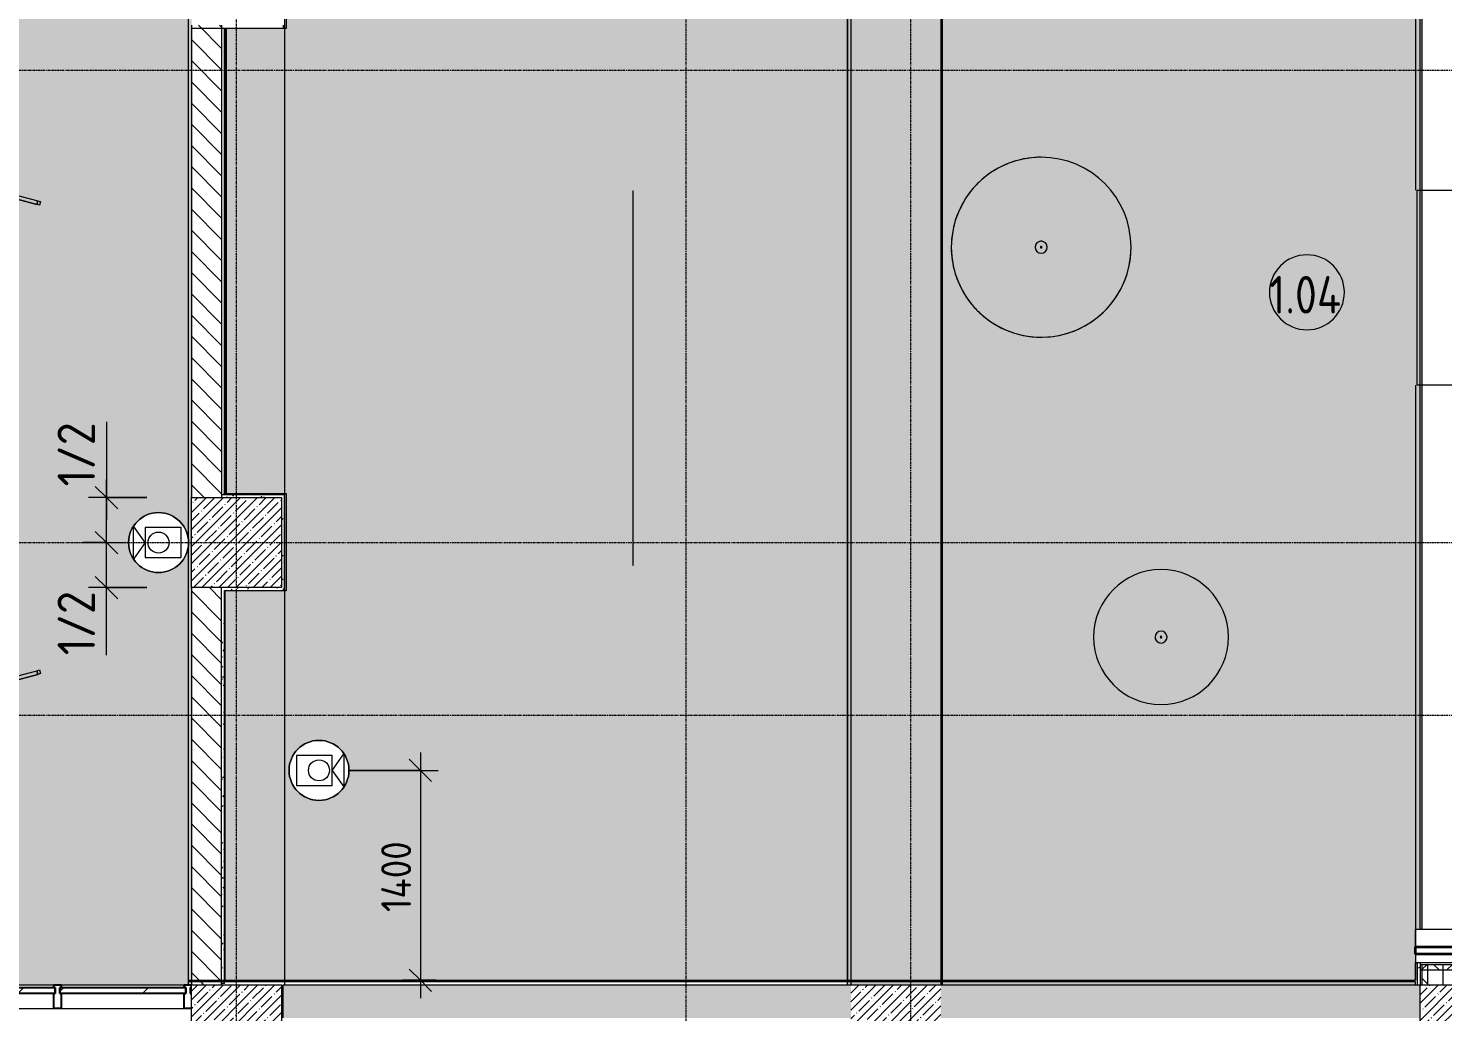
# Model space of a CAD drawing. Header units: millimetres. Extents: x -3917 to 185442, y -8553 to 29000.
# Drawn here: x 12620 to 22060, y 15021 to 21580 of the extents above; entities that cross this region are included whole.
import ezdxf

# ---------------------------------------------------------------- set-up
doc = ezdxf.new("R2010")
doc.units = ezdxf.units.MM
doc.linetypes.add('Осевая', pattern=[31.75, 6.35, -4.7625, 15.875, -4.7625])
for name, color, linetype, lineweight in [('A-ANNO-DIMS', 7, 'Continuous', 9), ('A-ANNO-DIMS-100', 7, 'Continuous', 9), ('A-AREA-IDEN', 7, 'Continuous', 9), ('A-DETL', 7, 'Continuous', 9), ('A-GLAZ-CURT', 7, 'Continuous', 9), ('A-GLAZ-CURT-1', 7, 'Continuous', 25), ('A-GLAZ-CWMG', 7, 'Continuous', 9), ('A-GLAZ-CWMG-1', 7, 'Continuous', 25), ('A-WALL', 7, 'Continuous', 9), ('A-WALL-3', 7, 'Continuous', 35), ('I-WALL', 7, 'Continuous', 9), ('S-COLS', 7, 'Continuous', 9), ('Оси-2', 7, 'Осевая', 9)]:
    doc.layers.add(name, color=color, linetype=linetype, lineweight=lineweight)
for name, color, linetype, lineweight, true_color in [('A-CLNG-1', 7, 'Continuous', 9, 0xeaeaea), ('A-WALL-1', 7, 'Continuous', 9, 0x3c3c3c), ('A-WALL-2', 7, 'Continuous', 9, 0x535353), ('A-WALL-FNSH-1', 7, 'Continuous', 9, 0x3c3c3c), ('E-LITE-EQPM-1', 7, 'Continuous', 9, 0xff8080), ('I-WALL-1', 7, 'Continuous', 9, 0x535353), ('Q-SPCQ-1', 7, 'Continuous', 9, 0x008040), ('S-COLS-1', 9, 'Continuous', 9, 0x808080), ('S-COLS-2', 7, 'Continuous', 9, 0x3c3c3c)]:
    doc.layers.add(name, color=color, linetype=linetype, lineweight=lineweight, true_color=true_color)
doc.layers.add('A-CLNG-PATT-1', color=7, linetype='Continuous', lineweight=9, transparency=1)
doc.styles.add('GOST Common', font='GOST_Common.ttf', dxfattribs={"width": 0.9, "height": 250})
doc.styles.add('ISOCPEUR', font='isocpeur.ttf', dxfattribs={"width": 0.9, "height": 250})
doc.styles.add('ISOCPEUR_1', font='isocpeur.ttf', dxfattribs={"width": 0.9, "height": 200})
doc.dimstyles.new('ISO-2_0_0_9К_Средний_округл2_1', dxfattribs={"dimscale": 304.8, "dimtxt": 199.196235, "dimasz": 0.492126, "dimexe": 0.393701, "dimexo": 0, "dimgap": 0, "dimtad": 1, "dimdec": 0, "dimrnd": 10, "dimzin": 0, "dimdsep": 46, "dimtxsty": 'ISOCPEUR_1', "dimblk1": 'OBLIQUE', "dimblk2": 'OBLIQUE', "dimsah": 1, "dimcen": 0.09, "dimdle": 0.393701, "dimazin": 0, "dimtfac": 1, "dimtdec": 4, "dimtix": 1, "dimtmove": 0, "dimatfit": 3, "dimfxl": 1, "dimtvp": 1, "dimtolj": 1, "dimtzin": 0, "dimarcsym": 2})
doc.dimstyles.new('ISO-2_5_0_9К_БОЛЬШОЙ_1', dxfattribs={"dimscale": 304.8, "dimtxt": 248.995294, "dimasz": 0.492126, "dimexe": 0.393701, "dimexo": 0.984252, "dimgap": 0, "dimtad": 1, "dimdec": 0, "dimrnd": 10, "dimzin": 0, "dimdsep": 46, "dimtxsty": 'ISOCPEUR', "dimblk1": 'OBLIQUE', "dimblk2": 'OBLIQUE', "dimsah": 1, "dimcen": 0.09, "dimdle": 0.393701, "dimazin": 0, "dimtfac": 1, "dimtdec": 4, "dimtix": 1, "dimtmove": 1, "dimatfit": 3, "dimfxl": 1, "dimtvp": 1, "dimtolj": 1, "dimtzin": 0, "dimarcsym": 2})
pattern_1 = [(45, (0, 0), (-57.02463, 57.02463), []), (45, (57.025, 0), (-57.02463, 57.02463), [100.806, -20.161, 3.353, -16.808])]
pattern_2 = [(0, (0, 0), (121.92, 30.48), [10.058, -81.382, 10.058, -81.382, -487.68]), (0, (0, 0), (121.92, 30.48), [-182.88, 10.058, -172.822, 10.058, -81.382, -213.36]), (0, (0, 0), (121.92, 30.48), [-457.2, 10.058, -50.902, 10.058, -142.342]), (120, (45.72, 15.24), (-87.356454, 90.345817), [10.058, -81.382, 10.058, -81.382, -487.68]), (120, (45.72, 15.24), (-87.356454, 90.345817), [-182.88, 10.058, -172.822, 10.058, -81.382, -213.36]), (120, (45.72, 15.24), (-87.356454, 90.345817), [-457.2, 10.058, -50.902, 10.058, -142.342]), (240, (60.96, 76.2), (-34.563546, -120.825817), [10.058, -81.382, 10.058, -81.382, -487.68]), (240, (60.96, 76.2), (-34.563546, -120.825817), [-182.88, 10.058, -172.822, 10.058, -81.382, -213.36]), (240, (60.96, 76.2), (-34.563546, -120.825817), [-457.2, 10.058, -50.902, 10.058, -142.342])]
pattern_3 = [(135, (0, 0), (-84.8528, -84.8528), []), (225, (0, 0), (84.8528, -84.8528), [])]

# ---------------------------------------------------------------- blocks, each defined once
blk = doc.blocks.new('BSC_Колонна _Прямоугольная - 600х600-V3-Сводный план потолков 2 этажа в осях 1-12')
at = {"layer": 'S-COLS-1'}
h = blk.add_hatch(dxfattribs=at)
h.set_pattern_fill('FP_5', color=256, style=0, pattern_type=2)
h.set_pattern_definition([(45, (-14010, -14900), (-57.02463, 57.02463), []), (45, (-13952.975, -14900), (-57.02463, 57.02463), [100.806, -20.161, 3.353, -16.808])])
h.paths.add_polyline_path([(-300, -300), (300, -300), (300, 300), (-300, 300)])
at = {"layer": 'S-COLS-2'}
for p, q in [((-300, 300), (300, 300)), ((-300, -300), (-300, 300)), ((300, 300), (300, -300)), ((300, -300), (-300, -300))]:
    blk.add_line(p, q, dxfattribs=at)
blk = doc.blocks.new('BSC_Колонна _Прямоугольная - 600х600-23295697-Сводный план потолков 2 этажа в осях 1-12')
at = {"layer": 'S-COLS-1'}
h = blk.add_hatch(dxfattribs=at)
h.set_pattern_fill('FP_6', color=256, style=0, pattern_type=2)
h.set_pattern_definition([(45, (-14010, -18150), (-57.02463, 57.02463), []), (45, (-13952.975, -18150), (-57.02463, 57.02463), [100.806, -20.161, 3.353, -16.808])])
h.paths.add_polyline_path([(-300, -300), (300, -300), (300, 300), (-300, 300)])
at = {"layer": 'S-COLS-2'}
for p, q in [((-300, 300), (300, 300)), ((-300, -300), (-300, 300)), ((300, 300), (300, -300)), ((300, -300), (-300, -300))]:
    blk.add_line(p, q, dxfattribs=at)
blk = doc.blocks.new('BSC_Колонна _Прямоугольная - 600х600-V44-Сводный план потолков 2 этажа в осях 1-12')
at = {"layer": 'S-COLS-1'}
h = blk.add_hatch(dxfattribs=at)
h.set_pattern_fill('FP_54', color=256, style=0, pattern_type=2)
h.set_pattern_definition([(45, (-22210, -14900), (-57.02463, 57.02463), []), (45, (-22152.975, -14900), (-57.02463, 57.02463), [100.806, -20.161, 3.353, -16.808])])
h.paths.add_polyline_path([(-300, -300), (300, -300), (300, 300), (-300, 300)])
at = {"layer": 'S-COLS-2'}
for p, q in [((-300, 300), (300, 300)), ((-300, -300), (-300, 300)), ((300, 300), (300, -300)), ((300, -300), (-300, -300))]:
    blk.add_line(p, q, dxfattribs=at)
blk = doc.blocks.new('Прямоугольный импост - Импост структурный с накладкой - 160мм-23771919-Сводный план потолков 2 этажа в осях 1-12')
at = {"layer": 'A-GLAZ-CWMG'}
for p, q in [((12840, 15200), (13660.3, 15200)), ((12840, 15043), (13660.3, 15043))]:
    blk.add_line(p, q, dxfattribs=at)
blk = doc.blocks.new('Прямоугольный импост - Импост структурный с накладкой - 160мм-23997896-Сводный план потолков 2 этажа в осях 1-12')
at = {"layer": 'A-GLAZ-CWMG-1'}
for p, q in [((-0.3, 140), (-50, 140)), ((-50, 140), (-50, 40)), ((-50, 40), (-40, 40)), ((-40, 0), (-50, 0)), ((-50, 0), (-50, -17)), ((-40, 40), (-40, 0)), ((-10, 0), (-10, 40)), ((-10, 40), (-0.3, 40)), ((-0.3, 0), (-10, 0)), ((-50, -17), (-0.3, -17))]:
    blk.add_line(p, q, dxfattribs=at)
blk = doc.blocks.new('Системная панель - Стекло - 40мм-23997898-Сводный план потолков 2 этажа в осях 1-12')
at = {"layer": 'A-GLAZ-CURT'}
h = blk.add_hatch(dxfattribs=at)
h.set_pattern_fill('FP_72', color=256, style=0, pattern_type=2)
h.set_pattern_definition([(45, (-13350.13, -15083), (-282.843, 282.843), [200, -600]), (45, (-13550.13, -15183), (-282.843, 282.843), [600, -200]), (45, (-13150.13, -15283), (-282.843, 282.843), [200, -600])])
h.paths.add_polyline_path([(420.1, -40), (420.1, 0), (-420.1, 0), (-420.1, -40), (-343.9, -40)])
at = {"layer": 'A-GLAZ-CURT-1'}
for p, q in [((-420.1, -40), (-420.1, 0)), ((-420.1, 0), (420.1, 0)), ((420.1, -40), (-420.1, -40)), ((420.1, 0), (420.1, -40))]:
    blk.add_line(p, q, dxfattribs=at)
blk = doc.blocks.new('Прямоугольный импост - Импост структурный с накладкой - 160мм-23771910-Сводный план потолков 2 этажа в осях 1-12')
at = {"layer": 'A-GLAZ-CWMG'}
for p, q in [((11980, 15200), (12790, 15200)), ((11980, 15043), (12790, 15043))]:
    blk.add_line(p, q, dxfattribs=at)
blk = doc.blocks.new('Прямоугольный импост - Импост структурный с накладкой - 160мм-23997894-Сводный план потолков 2 этажа в осях 1-12')
at = {"layer": 'A-GLAZ-CWMG-1'}
for p, q in [((25, 140), (-25, 140)), ((-25, 140), (-25, 40)), ((25, 40), (25, 140)), ((-25, 40), (-15, 40)), ((-15, 0), (-25, 0)), ((-25, 0), (-25, -17)), ((-15, 40), (-15, 0)), ((15, 0), (15, 40)), ((15, 40), (25, 40)), ((25, 0), (15, 0)), ((25, -17), (25, 0)), ((-25, -17), (25, -17))]:
    blk.add_line(p, q, dxfattribs=at)
blk = doc.blocks.new('Системная панель - Стекло - 40мм-V63-Сводный план потолков 2 этажа в осях 1-12')
at = {"layer": 'A-GLAZ-CURT'}
h = blk.add_hatch(dxfattribs=at)
h.set_pattern_fill('FP_76', color=256, style=0, pattern_type=2)
h.set_pattern_definition([(45, (-12485, -15083), (-282.843, 282.843), [200, -600]), (45, (-12685, -15183), (-282.843, 282.843), [600, -200]), (45, (-12285, -15283), (-282.843, 282.843), [200, -600])])
h.paths.add_polyline_path([(415, -40), (415, 0), (-415, 0), (-415, -40)])
at = {"layer": 'A-GLAZ-CURT-1'}
for p, q in [((-415, -40), (-415, 0)), ((-415, 0), (415, 0)), ((415, 0), (415, -40)), ((415, -40), (-415, -40))]:
    blk.add_line(p, q, dxfattribs=at)
blk = doc.blocks.new('Освещение амфитеатр - 1200мм  Ral5024-V68-Сводный план потолков 2 этажа в осях 1-12')
at = {"layer": 'E-LITE-EQPM-1'}
for radius, start, end in [(600, 0, 180), (600, 106.36364, 114.54545), (600, 98.18182, 106.36364), (600, 90, 98.18182), (600, 360, 90), (600, 114.54545, 130.90909), (600, 139.09091, 180), (600, 130.90909, 139.09091), (600, 180, 212.72727), (40, 360, 180), (40, 120, 180), (40, 180, 360), (40, 180, 360), (40, 105, 120), (40, 90, 105), (5, 135, 180), (5, 165, 180), (5, 180, 300), (5, 150, 165), (5, 120, 150), (5, 120, 135), (5, 45, 120), (5, 0, 120), (40, 60, 90), (5, 30, 45), (5, 15, 30), (5, 360, 15), (40, 0, 60), (600, 180, 360), (600, 245.45455, 360), (5, 180, 360), (5, 300, 330), (5, 330, 360), (600, 212.72727, 220.90909), (600, 220.90909, 229.09091), (600, 229.09091, 245.45455)]:
    blk.add_arc((0, 0), radius, start, end, dxfattribs=at)
blk = doc.blocks.new('Downlight - Strip - Линейный светильник-трубка-27641361-Сводный план потолков 2 этажа в осях 1-12')
at = {"layer": 'E-LITE-EQPM-1'}
for p, q in [((-1500, -231.3), (-1500, -205.9)), ((-1500, -205.9), (-1480.9, -205.9)), ((-1480.9, -231.3), (-1500, -231.3)), ((-1480.9, -231.3), (-1480.9, -205.9)), ((-1480.9, -205.9), (1481, -205.9)), ((-1480.9, -205.9), (-1480.9, -231.3)), ((-1480.9, -231.3), (-1480.9, -205.9)), ((-1480.9, -205.9), (-1480.9, -231.3)), ((-1480.9, -205.9), (1481, -205.9)), ((-1480.9, -205.9), (1481, -205.9)), ((1481, -231.3), (-1480.9, -231.3)), ((1481, -231.3), (-1480.9, -231.3)), ((-1480.9, -231.3), (1481, -231.3)), ((1481, -205.9), (1481, -231.3)), ((1481, -231.3), (1481, -205.9)), ((1481, -205.9), (1500, -205.9)), ((1481, -231.3), (1481, -205.9)), ((1481, -205.9), (1481, -231.3)), ((1500, -231.3), (1481, -231.3)), ((1500, -205.9), (1500, -231.3))]:
    blk.add_line(p, q, dxfattribs=at)
blk = doc.blocks.new('Видеокамера - Желтый-29699950-Сводный план потолков 2 этажа в осях 1-12')
at = {"layer": 'Q-SPCQ-1'}
for p, q in [((89, 100), (-151, 100)), ((-151, 100), (-151, -100)), ((89, 0), (166.6, 110.7)), ((89, -100), (89, 100)), ((166.6, 110.7), (166.6, -110.7)), ((89, 0), (166.6, -110.7)), ((-151, -100), (89, -100))]:
    blk.add_line(p, q, dxfattribs=at)
for radius in [200, 70]:
    blk.add_circle((0, 0), radius, dxfattribs=at)
for start, end in [(0, 180), (180, 360)]:
    blk.add_arc((0, 0), 200, start, end, dxfattribs=at)
blk = doc.blocks.new('Стены наклон_ амфитеатр - Стены наклон_ амфитеатр-32992696-Сводный план потолков 2 этажа в осях 1-12')
at = {"layer": 'A-WALL-2'}
for p, q in [((31041, 15570), (21879, 15570)), ((21879, 15455.1), (21879, 15570)), ((31041, 15455.1), (31041, 15570)), ((21879, 15405), (21879, 15350))]:
    blk.add_line(p, q, dxfattribs=at)
at = {"layer": 'A-WALL-3'}
for p, q in [((21879, 15405), (21879, 15455.1)), ((21879, 15455.1), (31041, 15455.1)), ((31010, 15405), (21879, 15405)), ((31010, 15350), (31010, 15405)), ((31041, 15455.1), (31041, 15350)), ((31041, 15350), (31010, 15350))]:
    blk.add_line(p, q, dxfattribs=at)
blk = doc.blocks.new('Освещение амфитеатр - 900мм-V81-Сводный план потолков 2 этажа в осях 1-12')
at = {"layer": 'E-LITE-EQPM-1'}
for radius, start, end in [(450, 360, 180), (450, 0, 180), (450, 180, 360), (40, 0, 180), (40, 360, 180), (40, 180, 360), (40, 180, 240), (40, 240, 360), (5, 15, 180), (5, 135, 180), (5, 120, 135), (5, 45, 120), (5, 30, 45), (5, 15, 30), (450, 180, 360), (5, 195, 360), (5, 195, 300), (5, 300, 330), (5, 330, 360)]:
    blk.add_arc((0, 0), radius, start, end, dxfattribs=at)
blk = doc.blocks.new('Видеокамера - Желтый-33088926-Сводный план потолков 2 этажа в осях 1-12')
at = {"layer": 'Q-SPCQ-1'}
for p, q in [((89, 100), (-151, 100)), ((-151, 100), (-151, -100)), ((89, 0), (166.6, 110.7)), ((89, -100), (89, 100)), ((166.6, 110.7), (166.6, -110.7)), ((89, 0), (166.6, -110.7)), ((-151, -100), (89, -100))]:
    blk.add_line(p, q, dxfattribs=at)
for radius in [200, 70]:
    blk.add_circle((0, 0), radius, dxfattribs=at)
for start, end in [(0, 180), (180, 360)]:
    blk.add_arc((0, 0), 200, start, end, dxfattribs=at)
blk = doc.blocks.new('DIMBLOCK28-Сводный план потолков 2 этажа в осях 1-12')
at = {"layer": 'A-ANNO-DIMS-100', "lineweight": 20}
for p, q in [((13141.6, 18150), (13066.6, 18225)), ((13141.6, 18150), (13216.6, 18075)), ((13141.6, 17850), (13066.6, 17925)), ((13141.6, 17850), (13216.6, 17775))]:
    blk.add_line(p, q, dxfattribs=at)
at = {"layer": 'A-ANNO-DIMS-100'}
for p, q in [((12989, 18150), (13261.6, 18150)), ((13141.6, 18150), (12989, 18150)), ((13141.6, 17730), (13141.6, 18150)), ((13141.6, 17930), (13141.6, 18000)), ((13410, 17850), (13021.6, 17850)), ((13141.6, 17399), (13141.6, 17930)), ((13141.6, 17850), (13410, 17850))]:
    blk.add_line(p, q, dxfattribs=at)
at = {"layer": 'A-ANNO-DIMS-100', "color": 0, "insert": (12815, 17399), "char_height": 250, "width": 517.144, "attachment_point": 1, "rotation": 90, "line_spacing_factor": 1.149209, "style": 'ISOCPEUR'}
blk.add_mtext('1/2', dxfattribs=at)
blk = doc.blocks.new('_Oblique')
at = {"color": 0, "linetype": 'ByBlock', "lineweight": -2}
blk.add_line((-0.5, -0.5), (0.5, 0.5), dxfattribs=at)
blk = doc.blocks.new('DIMBLOCK29-Сводный план потолков 2 этажа в осях 1-12')
at = {"layer": 'A-ANNO-DIMS-100'}
for p, q in [((13141.6, 18955.1), (13141.6, 18424.2)), ((13141.6, 18150), (13141.6, 18570)), ((13410, 18450), (13021.6, 18450)), ((13141.6, 18450), (13410, 18450)), ((13141.6, 18424.2), (13141.6, 18300)), ((12989, 18150), (13261.6, 18150)), ((13141.6, 18150), (12989, 18150))]:
    blk.add_line(p, q, dxfattribs=at)
at = {"layer": 'A-ANNO-DIMS-100', "lineweight": 20}
for p, q in [((13141.6, 18450), (13066.6, 18525)), ((13141.6, 18450), (13216.6, 18375)), ((13141.6, 18150), (13066.6, 18225)), ((13141.6, 18150), (13216.6, 18075))]:
    blk.add_line(p, q, dxfattribs=at)
at = {"layer": 'A-ANNO-DIMS-100', "color": 0, "insert": (12815, 18524.2), "char_height": 250, "width": 517.144, "attachment_point": 1, "rotation": 90, "line_spacing_factor": 1.149209, "style": 'ISOCPEUR'}
blk.add_mtext('1/2', dxfattribs=at)
blk = doc.blocks.new('Марка_Помещения - Номер-25198446-Сводный план потолков 2 этажа в осях 1-12')
at = {"layer": 'A-AREA-IDEN'}
for start, end in [(360, 180), (180, 360)]:
    blk.add_arc((0, 0), 2.5, start, end, dxfattribs=at)
blk = doc.blocks.new('DIMBLOCK76-Сводный план потолков 2 этажа в осях 1-12')
at = {"layer": 'A-ANNO-DIMS-100'}
for p, q in [((15236.4, 16751), (15236.4, 15111)), ((14760, 16631), (15356.4, 16631)), ((15236.4, 16631), (14760, 16631)), ((15342.5, 15231), (15116.4, 15231)), ((15236.4, 15231), (15342.5, 15231))]:
    blk.add_line(p, q, dxfattribs=at)
at = {"layer": 'A-ANNO-DIMS-100', "lineweight": 20}
for p, q in [((15236.4, 16631), (15161.4, 16706)), ((15236.4, 16631), (15311.4, 16556)), ((15236.4, 15231), (15161.4, 15306)), ((15236.4, 15231), (15311.4, 15156))]:
    blk.add_line(p, q, dxfattribs=at)
at = {"layer": 'A-ANNO-DIMS-100', "color": 0, "insert": (14975.1, 15685.8), "char_height": 200, "width": 588.395, "attachment_point": 1, "rotation": 90, "line_spacing_factor": 1.149209, "style": 'ISOCPEUR_1'}
blk.add_mtext('1400', dxfattribs=at)

msp = doc.modelspace()

# ---------------------------------------------------------------- hatches: boundary and pattern name
at = {"layer": 'A-CLNG-PATT-1'}
h = msp.add_hatch(color=256, dxfattribs=at)
h.paths.add_polyline_path([(12800, 15200), (13690, 15200), (13690, 26500), (9730, 26500), (9730, 26480), (9090, 26480), (9090, 26500), (4680, 26500), (4680, 26480), (4061.1, 26480), (4061.1, 22220), (4680, 22220), (4680, 21580), (4061.1, 21580), (4061.1, 18450), (4066.1, 18450.3), (4066.2, 18470.3), (4680, 18469.2), (4680, 17830), (4064.8, 17830), (4064.8, 17850), (4061.1, 17850), (4060, 15200), (12790, 15200)])
h.paths.add_polyline_path([(13464.9, 17951.5), (13418.1, 17963), (13375.4, 17985.4), (13339.3, 18017.4), (13311.9, 18057.1), (13294.8, 18102.1), (13289, 18150), (13294.8, 18197.9), (13311.9, 18242.9), (13339.3, 18282.6), (13375.4, 18314.6), (13418.1, 18337), (13464.9, 18348.5), (13513.1, 18348.5), (13559.9, 18337), (13602.6, 18314.6), (13638.7, 18282.6), (13666.1, 18242.9), (13683.2, 18197.9), (13689, 18150), (13683.2, 18102.1), (13666.1, 18057.1), (13638.7, 18017.4), (13602.6, 17985.4), (13559.9, 17963), (13513.1, 17951.5)])
h.paths.add_polyline_path([(13513.1, 23241.5), (13464.9, 23241.5), (13418.1, 23253), (13375.4, 23275.4), (13339.3, 23307.4), (13311.9, 23347.1), (13294.8, 23392.1), (13289, 23440), (13294.8, 23487.9), (13311.9, 23532.9), (13339.3, 23572.6), (13375.4, 23604.6), (13418.1, 23627), (13464.9, 23638.5), (13513.1, 23638.5), (13559.9, 23627), (13602.6, 23604.6), (13638.7, 23572.6), (13666.1, 23532.9), (13683.2, 23487.9), (13689, 23440), (13683.2, 23392.1), (13666.1, 23347.1), (13638.7, 23307.4), (13602.6, 23275.4), (13559.9, 23253)])
h = msp.add_hatch(color=256, dxfattribs=at)
h.paths.add_polyline_path([(13931.3, 15231), (18090, 15231), (18090, 26269), (18079.3, 26269), (18079.3, 26498), (14780, 26498), (14780, 24658), (13940, 24658), (13940, 22220), (14310, 22220), (14310, 22218), (14340, 22218), (14340, 21578), (13940, 21578), (13940, 18478), (14340, 18478), (14340, 17828), (13930.3, 17828), (13930.5, 15231)])
h.paths.add_polyline_path([(14584.1, 16432.5), (14535.9, 16432.5), (14489.1, 16444), (14446.4, 16466.4), (14410.3, 16498.4), (14382.9, 16538.1), (14365.8, 16583.1), (14360, 16631), (14365.8, 16678.9), (14382.9, 16723.9), (14410.3, 16763.6), (14446.4, 16795.6), (14489.1, 16818), (14535.9, 16829.5), (14584.1, 16829.5), (14630.9, 16818), (14673.6, 16795.6), (14709.7, 16763.6), (14737.1, 16723.9), (14754.2, 16678.9), (14760, 16631), (14754.2, 16583.1), (14737.1, 16538.1), (14709.7, 16498.4), (14673.6, 16466.4), (14630.9, 16444)])
h.paths.add_polyline_path([(15107.1, 24861.5), (15060.3, 24873), (15017.6, 24895.4), (14981.6, 24927.4), (14954.2, 24967.1), (14937.1, 25012.1), (14931.3, 25060), (14937.1, 25107.9), (14954.2, 25152.9), (14981.6, 25192.6), (15017.6, 25224.6), (15060.3, 25247), (15107.1, 25258.5), (15155.4, 25258.5), (15202.2, 25247), (15244.9, 25224.6), (15281, 25192.6), (15308.3, 25152.9), (15325.4, 25107.9), (15331.3, 25060), (15325.4, 25012.1), (15308.3, 24967.1), (15281, 24927.4), (15244.9, 24895.4), (15202.2, 24873), (15155.4, 24861.5)])
h = msp.add_hatch(color=256, dxfattribs=at)
h.paths.add_polyline_path([(18720.3, 15200), (21879, 15200.8), (21878, 15220), (18710, 15220), (18710.3, 15200)])
h.paths.add_polyline_path([(18720.3, 15231), (21879, 15231), (21879, 15570), (21910, 15570), (21910, 26131.1), (21879, 26131.1), (21879, 26500), (18741.3, 26500), (18741.3, 26269), (18710, 26269), (18710.3, 15231)])
h.paths.add_polyline_path([(21890, 26351.1), (21910, 26351.1), (21910, 26490), (21890, 26490)])
h = msp.add_hatch(color=256, dxfattribs=at)
h.paths.add_polyline_path([(18720.3, 15200), (21879, 15200.8), (21878, 15220), (18720.3, 15220)])
h.paths.add_polyline_path([(19990, 15231), (21879, 15231), (21879, 15570), (21923, 15570), (21923, 26131.1), (21879, 26131.1), (21879, 26500), (18741.3, 26500), (18741.3, 26269), (18720.3, 26269), (18720.3, 15231), (19018.9, 15231)])
h.paths.add_polyline_path([(21890, 26351.1), (21910, 26351.1), (21910, 26490), (21890, 26490)])
h = msp.add_hatch(color=256, dxfattribs=at)
h.paths.add_polyline_path([(18710.3, 15200), (18720.3, 15200), (18720.3, 15220), (18084.8, 15220), (18084.8, 15200), (18407.7, 15200)])
h.paths.add_polyline_path([(18710.3, 15231), (18720.3, 15231), (18720.3, 26269), (18084.8, 26269), (18084.8, 15231), (18498.9, 15231)])
h = msp.add_hatch(color=256, dxfattribs=at)
h.paths.add_polyline_path([(18407.7, 15200), (18710, 15200), (18710, 15220), (18110, 15220), (18110.3, 15200)])
h.paths.add_polyline_path([(18710, 15231), (18710, 26269), (18110, 26269), (18110.3, 15231), (18407.7, 15231)])
at = {"layer": 'I-WALL'}
h = msp.add_hatch(dxfattribs=at)
h.set_pattern_fill('FP_11', color=256, style=0, pattern_type=2)
h.set_pattern_definition([(135, (0, 0), (-70.71068, -70.71068), [])])
h.paths.add_polyline_path([(13910.3, 15200), (13910.3, 17850), (13710.3, 17850), (13710.3, 15200)])
h.paths.add_polyline_path([(13910.3, 18450), (13910.3, 21600), (13710.3, 21600), (13710.3, 18450), (13909, 18450)])
h.paths.add_polyline_path([(13910.3, 22200), (13910.3, 26300), (13710.3, 26300), (13710.3, 22200), (13820.7, 22200)])
h = msp.add_hatch(dxfattribs=at)
h.set_pattern_fill('FP_79', color=256, style=0, pattern_type=2)
h.set_pattern_definition(pattern_2)
h.paths.add_polyline_path([(13690, 15200), (13710, 15200), (13710, 24660), (13690, 24660), (13690, 15477.4)])
h = msp.add_hatch(dxfattribs=at)
h.set_pattern_fill('FP_79', color=256, style=0, pattern_type=2)
h.set_pattern_definition(pattern_2)
h.paths.add_polyline_path([(14310, 18450), (14310, 18470), (13910.3, 18470), (13910.3, 18450), (14128.8, 18450)])
h = msp.add_hatch(dxfattribs=at)
h.set_pattern_fill('FP_79', color=256, style=0, pattern_type=2)
h.set_pattern_definition(pattern_2)
h.paths.add_polyline_path([(14310, 17830), (14330, 17830), (14330, 18470), (14310, 18470), (14310, 17850)])
h = msp.add_hatch(dxfattribs=at)
h.set_pattern_fill('FP_79', color=256, style=0, pattern_type=2)
h.set_pattern_definition(pattern_2)
h.paths.add_polyline_path([(13930.3, 15210), (13930.3, 17850), (13910.3, 17850), (13910.3, 15210)])
h = msp.add_hatch(dxfattribs=at)
h.set_pattern_fill('FP_79', color=256, style=0, pattern_type=2)
h.set_pattern_definition(pattern_2)
h.paths.add_polyline_path([(14310, 17830), (14310, 17850), (13930.3, 17850), (13931.3, 17830), (14128.8, 17830)])
h = msp.add_hatch(dxfattribs=at)
h.set_pattern_fill('FP_79', color=256, style=0, pattern_type=2)
h.set_pattern_definition(pattern_2)
h.paths.add_polyline_path([(21910, 15200), (21910, 15350), (21890, 15350), (21890, 15200)])
h = msp.add_hatch(dxfattribs=at)
h.set_pattern_fill('FP_81', color=256, style=0, pattern_type=2)
h.set_pattern_definition([(0, (0, 0), (406.4, 101.6), [33.528, -271.272, 33.528, -271.272, -1625.6]), (0, (0, 0), (406.4, 101.6), [-609.6, 33.528, -576.072, 33.528, -271.272, -711.2]), (0, (0, 0), (406.4, 101.6), [-1524, 33.528, -169.672, 33.528, -474.472]), (120, (152.4, 50.8), (-291.18818, 301.15272), [33.528, -271.272, 33.528, -271.272, -1625.6]), (120, (152.4, 50.8), (-291.18818, 301.15272), [-609.6, 33.528, -576.072, 33.528, -271.272, -711.2]), (120, (152.4, 50.8), (-291.18818, 301.15272), [-1524, 33.528, -169.672, 33.528, -474.472]), (240, (203.2, 254), (-115.21182, -402.75272), [33.528, -271.272, 33.528, -271.272, -1625.6]), (240, (203.2, 254), (-115.21182, -402.75272), [-609.6, 33.528, -576.072, 33.528, -271.272, -711.2]), (240, (203.2, 254), (-115.21182, -402.75272), [-1524, 33.528, -169.672, 33.528, -474.472])])
h.paths.add_polyline_path([(31010, 15337), (31010, 15350), (21910, 15350), (21910, 15337), (28799.2, 15337)])
h = msp.add_hatch(dxfattribs=at)
h.set_pattern_fill('FP_82', color=256, style=0, pattern_type=2)
h.set_pattern_definition(pattern_3)
h.paths.add_polyline_path([(31010, 15300), (31010, 15337), (21910, 15337), (21910, 15300), (28799.2, 15300)])
h = msp.add_hatch(dxfattribs=at)
h.set_pattern_fill('FP_82', color=256, style=0, pattern_type=2)
h.set_pattern_definition(pattern_3)
h.paths.add_polyline_path([(21923, 15200), (21960, 15200), (21960, 15337), (21923, 15337)])
h = msp.add_hatch(dxfattribs=at)
h.set_pattern_fill('FP_13', color=256, style=0, pattern_type=2)
h.set_pattern_definition(pattern_1)
h.paths.add_polyline_path([(30790, 14980), (30790, 15200), (30610, 15200), (30610, 14980)])
h.paths.add_polyline_path([(30010, 14980), (30010, 15200), (26410, 15200), (26410, 14980), (28799.2, 14980)])
h.paths.add_polyline_path([(25810, 14980), (25810, 15200), (22510, 15200), (22510, 14980), (23909, 14980)])
h.paths.add_polyline_path([(21464, 14980), (21910, 14980), (21910, 15200), (18710.3, 15200), (18710.3, 14980), (20210, 14980)])
h.paths.add_polyline_path([(18110.3, 14980), (18110.3, 15200), (14320, 15200), (14320, 14980), (18090.3, 14980)])
at = {"layer": 'S-COLS-1'}
h = msp.add_hatch(dxfattribs=at)
h.set_pattern_fill('FP_13', color=256, style=0, pattern_type=2)
h.set_pattern_definition(pattern_1)
h.paths.add_polyline_path([(18110.3, 14600), (18710.3, 14600), (18710.3, 15200), (18110.3, 15200), (18110.3, 14980)])

# ---------------------------------------------------------------- linework, layer by layer
at = {"layer": 'A-CLNG-1'}
for p, q in [((13690, 15200), (13690, 26500)), ((18084.8, 26269), (18084.8, 15231)), ((18090, 15231), (18090, 26269)), ((18110, 26269), (18110, 15231)), ((18710, 26269), (18710, 15231)), ((18720.3, 26269.2), (18720.3, 15231)), ((21910, 15570), (21910, 26131.1)), ((21923, 15570), (21923, 26131.1)), ((14340, 22218), (14340, 21578)), ((14340, 21578), (13940, 21578)), ((13940, 21578), (13940, 18478)), ((13940, 18478), (14340, 18478)), ((14340, 18478), (14340, 17828)), ((14340, 17828), (13930.3, 17828)), ((6760, 15200), (13690, 15200)), ((18084.8, 15220), (18084.8, 15200)), ((18110, 15220), (18110, 15200)), ((18110.3, 15200), (19018.9, 15200)), ((18710, 15220), (18710, 15200)), ((18720.3, 15220), (18720.3, 15200))]:
    msp.add_line(p, q, dxfattribs=at)
at = {"layer": 'A-DETL'}
for p, q in [((21879, 26469), (21879, 20500)), ((21890, 20500), (28781, 20500)), ((21890, 19200), (21890, 20500)), ((21879, 19200), (21879, 15231)), ((28760, 19200), (21890, 19200))]:
    msp.add_line(p, q, dxfattribs=at)
at = {"layer": 'A-WALL'}
for p, q in [((13710, 21580), (14320, 21580)), ((13930.3, 15210), (13930.3, 17830)), ((13930.3, 17830), (14330, 17830)), ((21910, 15337), (31010, 15337)), ((21910, 15300), (31010, 15300)), ((21923, 15200), (21923, 15337)), ((21960, 15200), (21960, 15337)), ((13931.3, 15231), (13930.3, 15231))]:
    msp.add_line(p, q, dxfattribs=at)
at = {"layer": 'A-WALL-1'}
for p, q in [((13710, 21580), (13710, 18450)), ((13710.3, 18450), (13710.3, 21600)), ((13910.3, 21600), (13910.3, 18450)), ((14320, 21600), (14320, 21580)), ((13910.3, 18470), (13920.3, 18470)), ((13710, 17850), (13710, 15200)), ((13710.3, 15200), (13710.3, 17850)), ((13910.3, 15200), (13910.3, 17850)), ((21890, 15350), (31030, 15350)), ((21910, 15350), (21910, 15200)), ((21910, 15337), (22060, 15337)), ((22060, 15337), (22060, 15200)), ((13710, 15200), (13690, 15200)), ((13930.3, 15210), (13910.3, 15210)), ((14320, 14980), (14320, 15200)), ((14320, 15200), (18110.3, 15200)), ((19018.9, 15200), (21910, 15200))]:
    msp.add_line(p, q, dxfattribs=at)
at = {"layer": 'A-WALL-FNSH-1'}
for p, q in [((13689, 15200), (13689, 24659)), ((13930.3, 18471), (13930.3, 21580)), ((13931.3, 21579), (13931.3, 18471)), ((14330, 21579), (13931.3, 21579)), ((14320, 21580), (14331, 21580)), ((13920.3, 18471), (13930.3, 18471)), ((13920.3, 18470), (13920.3, 18471)), ((14330, 18470), (13920.3, 18470)), ((13931.3, 18471), (14331, 18471)), ((14330, 17830), (14330, 18470)), ((13931.3, 17829), (13931.3, 15231)), ((14320, 17829), (13931.3, 17829)), ((14320, 17830), (14320, 17829)), ((14331, 17830), (14330, 17830)), ((21879, 15231), (21879, 15350)), ((21879, 15350), (21890, 15350)), ((21890, 15350), (21890, 15200)), ((13690, 15200), (13689, 15200)), ((13690, 15231), (13930.3, 15231)), ((13690, 15220), (13690, 15231)), ((21879, 15220), (13690, 15220)), ((13690, 15200), (13690, 15200)), ((13931.3, 15231), (21879, 15231)), ((21879, 15200), (21879, 15220))]:
    msp.add_line(p, q, dxfattribs=at)
at = {"layer": 'I-WALL-1'}
for p, q in [((14330, 24660), (14330, 18470)), ((14331, 15231), (14331, 24660)), ((16655, 20496.2), (16655, 17996.2)), ((16655, 20496.2), (16657, 20496.2)), ((16657, 17996.2), (16657, 20496.2)), ((16657, 17996.2), (16655, 17996.2)), ((14330, 17830), (14330, 15231)), ((14330, 15220), (14330, 15200)), ((14331, 15200), (14331, 15220))]:
    msp.add_line(p, q, dxfattribs=at)
at = {"layer": 'S-COLS-2'}
msp.add_line((18110.3, 15200), (18710.3, 15200), dxfattribs=at)
at = {"layer": 'Оси-2'}
for p, q in [((14010, 593.7), (14010, 24898.1)), ((17010, 593.7), (17010, 24898.1)), ((18510, 593.7), (18510, 24898.1)), ((-599.2, 21300), (35990, 21300)), ((-599.2, 18150), (35990, 18150)), ((-599.2, 17000), (35990, 17000))]:
    msp.add_line(p, q, dxfattribs=at)

# ---------------------------------------------------------------- block references
at = {"layer": 'A-AREA-IDEN', "xscale": 99.99999999999993, "yscale": 99.99999999999993, "zscale": 99.99999999999993}
msp.add_blockref('Марка_Помещения - Номер-25198446-Сводный план потолков 2 этажа в осях 1-12', (21153.7, 19819.4), dxfattribs=at)
at = {"layer": 'A-GLAZ-CURT'}
for name, p in [('Системная панель - Стекло - 40мм-V63-Сводный план потолков 2 этажа в осях 1-12', (12385, 15183)), ('Системная панель - Стекло - 40мм-23997898-Сводный план потолков 2 этажа в осях 1-12', (13250.1, 15183))]:
    msp.add_blockref(name, p, dxfattribs=at)
at = {"layer": 'A-GLAZ-CWMG'}
for name in ['Прямоугольный импост - Импост структурный с накладкой - 160мм-23771910-Сводный план потолков 2 этажа в осях 1-12', 'Прямоугольный импост - Импост структурный с накладкой - 160мм-23771919-Сводный план потолков 2 этажа в осях 1-12']:
    msp.add_blockref(name, (0, 0), dxfattribs=at)
at = {"layer": 'A-GLAZ-CWMG', "extrusion": (0, 0, -1), "rotation": 180}
for name, p in [('Прямоугольный импост - Импост структурный с накладкой - 160мм-23997894-Сводный план потолков 2 этажа в осях 1-12', (-12815, 15183)), ('Прямоугольный импост - Импост структурный с накладкой - 160мм-23997896-Сводный план потолков 2 этажа в осях 1-12', (-13710.3, 15183))]:
    msp.add_blockref(name, p, dxfattribs=at)
at = {"layer": 'A-WALL-2'}
msp.add_blockref('Стены наклон_ амфитеатр - Стены наклон_ амфитеатр-32992696-Сводный план потолков 2 этажа в осях 1-12', (0, 0), dxfattribs=at)
at = {"layer": 'E-LITE-EQPM-1'}
for p, rotation in [((11306.2, 21011.2), 344.9999999999996), ((11193, 17111.2), 14.99999999999963)]:
    msp.add_blockref('Downlight - Strip - Линейный светильник-трубка-27641361-Сводный план потолков 2 этажа в осях 1-12', p, dxfattribs=dict(at, rotation=rotation))
for name, p in [('Освещение амфитеатр - 1200мм  Ral5024-V68-Сводный план потолков 2 этажа в осях 1-12', (19380, 20120)), ('Освещение амфитеатр - 900мм-V81-Сводный план потолков 2 этажа в осях 1-12', (20180, 17520))]:
    msp.add_blockref(name, p, dxfattribs=at)
at = {"layer": 'Q-SPCQ-1', "rotation": 180}
msp.add_blockref('Видеокамера - Желтый-29699950-Сводный план потолков 2 этажа в осях 1-12', (13489, 18150), dxfattribs=at)
at = {"layer": 'Q-SPCQ-1'}
msp.add_blockref('Видеокамера - Желтый-33088926-Сводный план потолков 2 этажа в осях 1-12', (14560, 16631), dxfattribs=at)
at = {"layer": 'S-COLS'}
for name, p in [('BSC_Колонна _Прямоугольная - 600х600-23295697-Сводный план потолков 2 этажа в осях 1-12', (14010, 18150)), ('BSC_Колонна _Прямоугольная - 600х600-V3-Сводный план потолков 2 этажа в осях 1-12', (14010, 14900)), ('BSC_Колонна _Прямоугольная - 600х600-V44-Сводный план потолков 2 этажа в осях 1-12', (22210, 14900))]:
    msp.add_blockref(name, p, dxfattribs=at)

# ---------------------------------------------------------------- texts
at = {"layer": 'A-AREA-IDEN', "insert": (20902.8, 19927.9), "char_height": 250, "width": 627.721, "attachment_point": 1, "style": 'GOST Common'}
msp.add_mtext('1.04', dxfattribs=at)

# ---------------------------------------------------------------- dimensions: what is measured, and where the dimension line sits
at = {"layer": 'A-ANNO-DIMS'}
for base, p1, p2, picture, middle in [((13141.6, 18450), (13289, 18150), (13710, 18450), 'DIMBLOCK29-Сводный план потолков 2 этажа в осях 1-12', (12981.7, 18782.8)), ((13141.6, 18150), (13710, 17850), (13289, 18150), 'DIMBLOCK28-Сводный план потолков 2 этажа в осях 1-12', (12981.7, 17657.6))]:
    dim = msp.add_linear_dim(base=base, p1=p1, p2=p2, angle=90, text='1/2', dimstyle='ISO-2_5_0_9К_БОЛЬШОЙ_1', override={"dimpost": '<>', "dimfxl": 516.953565}, dxfattribs=at)
    dim.commit()
    dim.dimension.update_dxf_attribs({"geometry": picture, "text_midpoint": middle, "dimtype": 160, "text_rotation": 90})
dim = msp.add_linear_dim(base=(15236.4, 15231), p1=(14760, 16631), p2=(15342.5, 15231), angle=90, dimstyle='ISO-2_0_0_9К_Средний_округл2_1', override={"dimpost": '<>', "dimfxl": 1516.34853}, dxfattribs=at)
dim.commit()
dim.dimension.update_dxf_attribs({"geometry": 'DIMBLOCK76-Сводный план потолков 2 этажа в осях 1-12', "text_midpoint": (15136.4, 15931)})

doc.saveas('drawing.dxf')
